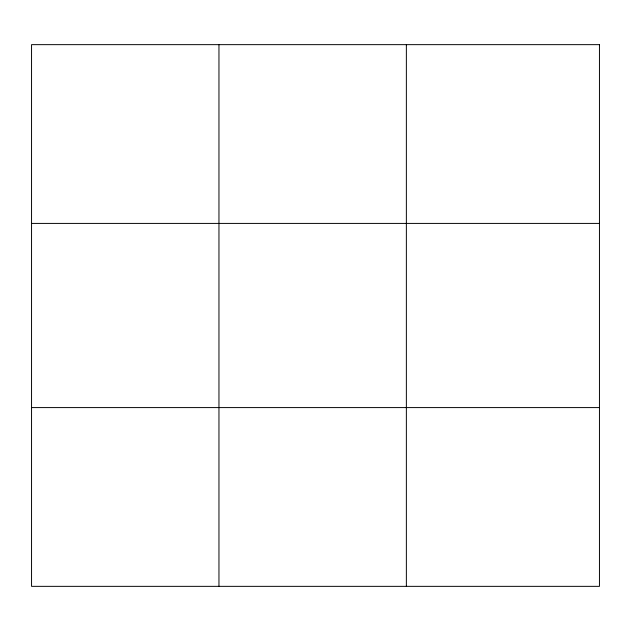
<?xml version="1.0" encoding="UTF-8"?>
<svg xmlns="http://www.w3.org/2000/svg" width="631" height="631" viewBox="0 0 631 631"><rect width="100%" height="100%" fill="white"/><g stroke="black" fill="none" stroke-linecap="round" stroke-linejoin="round"><path stroke-width="0.95" d="M218.957 44.651L218.957 586.349M406.364 44.651L406.364 586.349M31.55 223.413L599.45 223.413M31.55 407.587L599.45 407.587M599.45 44.651L599.45 586.349L31.55 586.349L31.55 44.651L599.45 44.651"/></g></svg>
